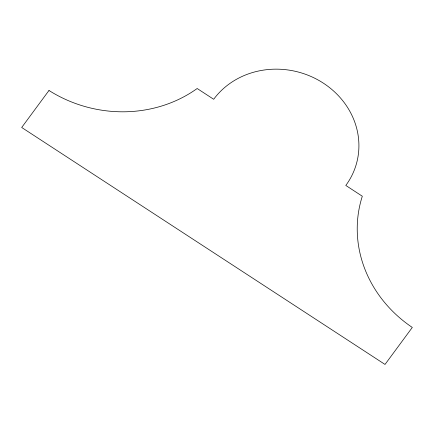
<?xml version="1.0" encoding="UTF-8"?>
<svg xmlns="http://www.w3.org/2000/svg" width="434" height="434" viewBox="0 0 434 434"><rect width="100%" height="100%" fill="white"/><g stroke="black" fill="none" stroke-linecap="round" stroke-linejoin="round"><path stroke-width="0.65" d="M48.982 90.484L21.7 127.482L385.018 364.441L412.3 327.442A126.983 116.008 15 0 1 362.314 196.222L345.8 185.448A79.617 72.733 15 0 0 323.39 83.171A79.617 72.733 15 0 0 213.685 99.283L197.172 88.509A126.983 116.008 15 0 1 48.982 90.484"/></g></svg>
